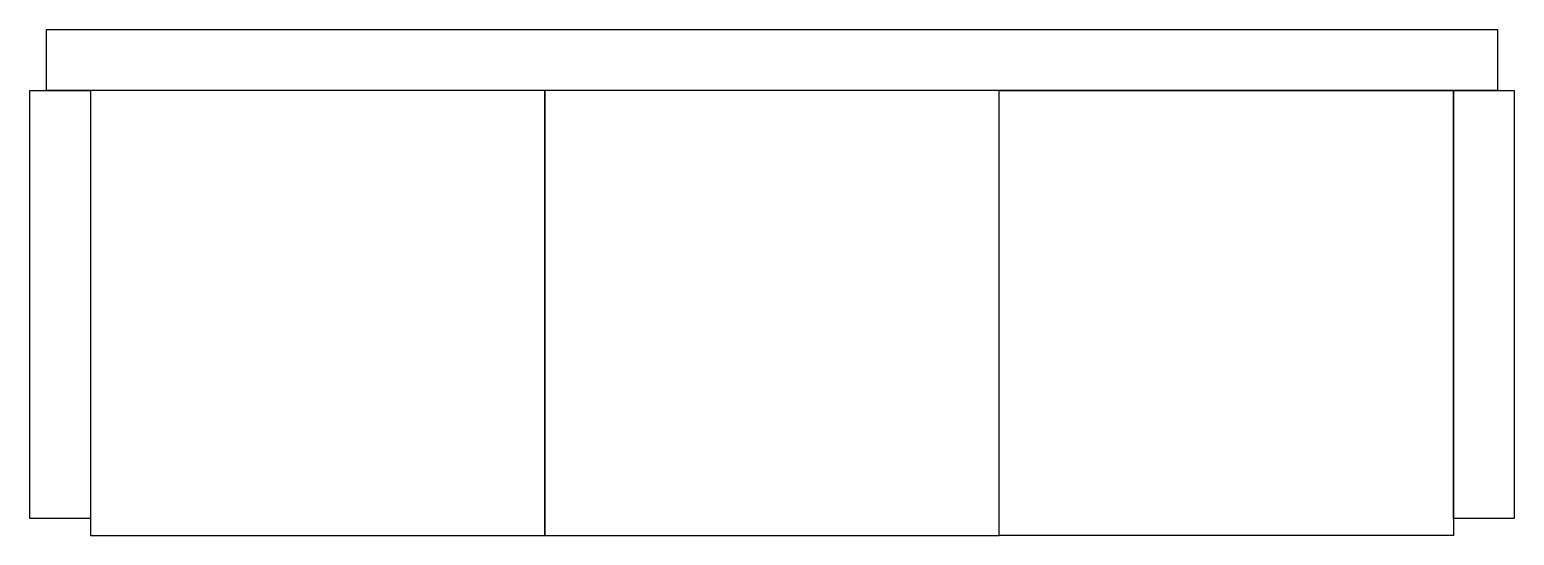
# Model space of a CAD drawing. Extents: x 0 to 2.2, y 0 to 0.75.
import ezdxf

# ---------------------------------------------------------------- set-up
doc = ezdxf.new("R2010")
doc.units = 0
doc.layers.get('0').update_dxf_attribs({"linetype": 'CONTINUOUS'})

msp = doc.modelspace()

# ---------------------------------------------------------------- linework, layer by layer
at = {"color": 0}
for p, q in [((0.7633, 0.66), (0.09, 0.66)), ((0.09, 0.66), (0.09, 0)), ((1.4367, 0.66), (0.7633, 0.66)), ((0.7633, 0.66), (0.7633, 0)), ((0.7633, 0), (0.7633, 0.66)), ((1.4367, 0), (1.4367, 0.66)), ((1.4367, 0.66), (2.11, 0.66)), ((1.4367, 0), (1.4367, 0.66)), ((2.11, 0.66), (2.11, 0)), ((0.09, 0), (0.7633, 0)), ((0.7633, 0), (1.4367, 0)), ((2.11, 0), (1.4367, 0))]:
    msp.add_line(p, q, dxfattribs=at)
for points in [[(0.025, 0.75), (2.175, 0.75), (2.175, 0.66), (0.025, 0.66)], [(0, 0.66), (0.09, 0.66), (0.09, 0.025), (0, 0.025)], [(2.11, 0.66), (2.2, 0.66), (2.2, 0.025), (2.11, 0.025)]]:
    msp.add_lwpolyline(points, close=True, dxfattribs=at)

doc.saveas('drawing.dxf')
